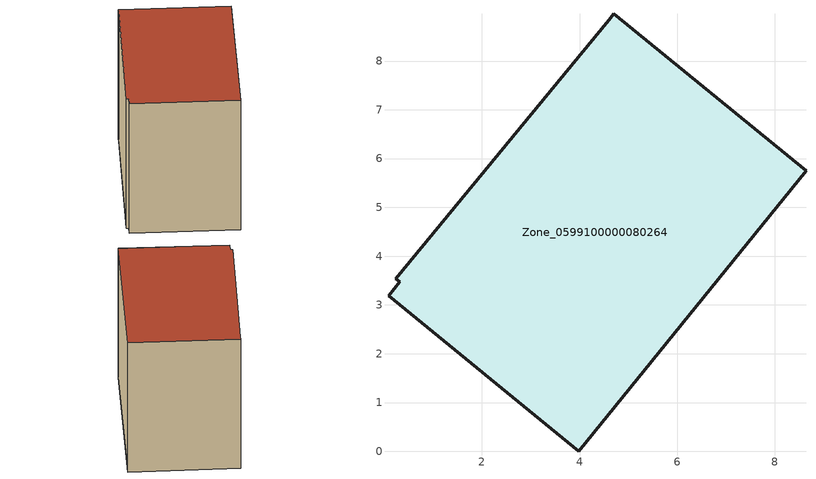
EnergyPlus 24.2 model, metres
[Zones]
Zone_0599100000080264
 floor ground (C_G): 0.31,3.47 0.23,3.54 4.59,8.84 4.7,8.97 8.64,5.75 3.98,0 0.08,3.19 z0
 wall outside (C_F): 8.64,5.75 4.7,8.97 4.59,8.84 0.23,3.54 0.31,3.47 0.08,3.19 3.98,0 8.64,5.75 z0:7.12
 roof outside (C_R): 0.23,3.54 0.31,3.47 0.08,3.19 3.98,0 8.64,5.75 4.7,8.97 4.59,8.84 z7.12
[BUILDING]
Pand.0599100000080264: North Axis=0; Terrain=City; Loads Convergence Tolerance Value=0.04; Temperature Convergence Tolerance Value=0.4; Solar Distribution=FullExterior; Maximum Number of Warmup Days=25; Minimum Number of Warmup Days=1
[Site:Location]
Rotterdam.The.Hague.AP_ZH_NLD Design_Conditions: Latitude=51.96; Longitude=4.45; Time Zone=1; Elevation=-4.5
[SITE:GROUNDTEMPERATURE:BUILDINGSURFACE]
18, 18, 18, 18, 18, 18, 18, 18, 18, 18, 18, 18
[MATERIAL] Thermal Absorptance=0.9; Solar Absorptance=0.7; Visible Absorptance=0.7
Name | Roughness | Thickness | Conductivity | Density | Specific Heat
G.TC.1946-1964 | MediumSmooth | 0.15 | 1 | 540 | 1210
F.TC.1946-1964 | Rough | 0.3 | 0.857143 | 1920 | 840
R.TC.1946-1964 | MediumRough | 0.2 | 0.235294 | 1500 | 1000
[CONSTRUCTION]
C_G: G.TC.1946-1964
C_F: F.TC.1946-1964
C_R: R.TC.1946-1964
[ZONE]
Zone_0599100000080264: Type=1; Multiplier=1; Ceiling Height=Autocalculate; Volume=Autocalculate; Floor Area=autocalculate; Part of Total Floor Area=Yes
[ZONEINFILTRATION:DESIGNFLOWRATE]
Infil_Zone_0599100000080264: Zone or ZoneList or Space or SpaceList=Zone_0599100000080264; Schedule=AlwaysOn; Design Flow Rate Calculation Method=Flow/Area; Flow Rate per Floor Area=0.003; Constant Term Coefficient=1; Temperature Term Coefficient=0; Velocity Term Coefficient=0; Velocity Squared Term Coefficient=0
[HVACTEMPLATE:ZONE:IDEALLOADSAIRSYSTEM]
Zone_0599100000080264: Maximum Heating Supply Air Temperature=50; Minimum Cooling Supply Air Temperature=13; Maximum Heating Supply Air Humidity Ratio=0.0156; Minimum Cooling Supply Air Humidity Ratio=0.0077; Heating Limit=NoLimit; Cooling Limit=NoLimit; Dehumidification Control Type=ConstantSensibleHeatRatio; Cooling Sensible Heat Ratio=0.7; Dehumidification Setpoint=60; Humidification Control Type=None; Humidification Setpoint=30; Outdoor Air Method=None; Outdoor Air Flow Rate per Person=0.00944; Outdoor Air Flow Rate per Zone Floor Area=0; Outdoor Air Flow Rate per Zone=0; Demand Controlled Ventilation Type=None; Outdoor Air Economizer Type=NoEconomizer; Heat Recovery Type=None; Sensible Heat Recovery Effectiveness=0.7; Latent Heat Recovery Effectiveness=0.65
[ZONECONTROL:THERMOSTAT]
ThermostatControl_Zone_0599100000080264: Zone or ZoneList=Zone_0599100000080264; Control Type Schedule=DualSetpointControlType; Control 1=Thermostat_Zone_0599100000080264; Temperature Difference Between Cutout And Setpoint=0
[THERMOSTATSETPOINT:DUALSETPOINT]
Thermostat_Zone_0599100000080264: Heating Setpoint Temperature Schedule=HeatingSetpoint_Zone_0599100000080264; Cooling Setpoint Temperature Schedule=CoolingSetpoint_Zone_0599100000080264
[SCHEDULE:COMPACT]
HeatingSetpoint_Zone_0599100000080264: Through: 12/31, For: AllDays, Until: 24:00, 21
CoolingSetpoint_Zone_0599100000080264: Through: 12/31, For: AllDays, Until: 24:00, 24
DualSetpointControlType: Through: 12/31, For: AllDays, Until: 24:00, 4
AlwaysOn: Through: 12/31, For: AllDays, Until: 24:00, 1
